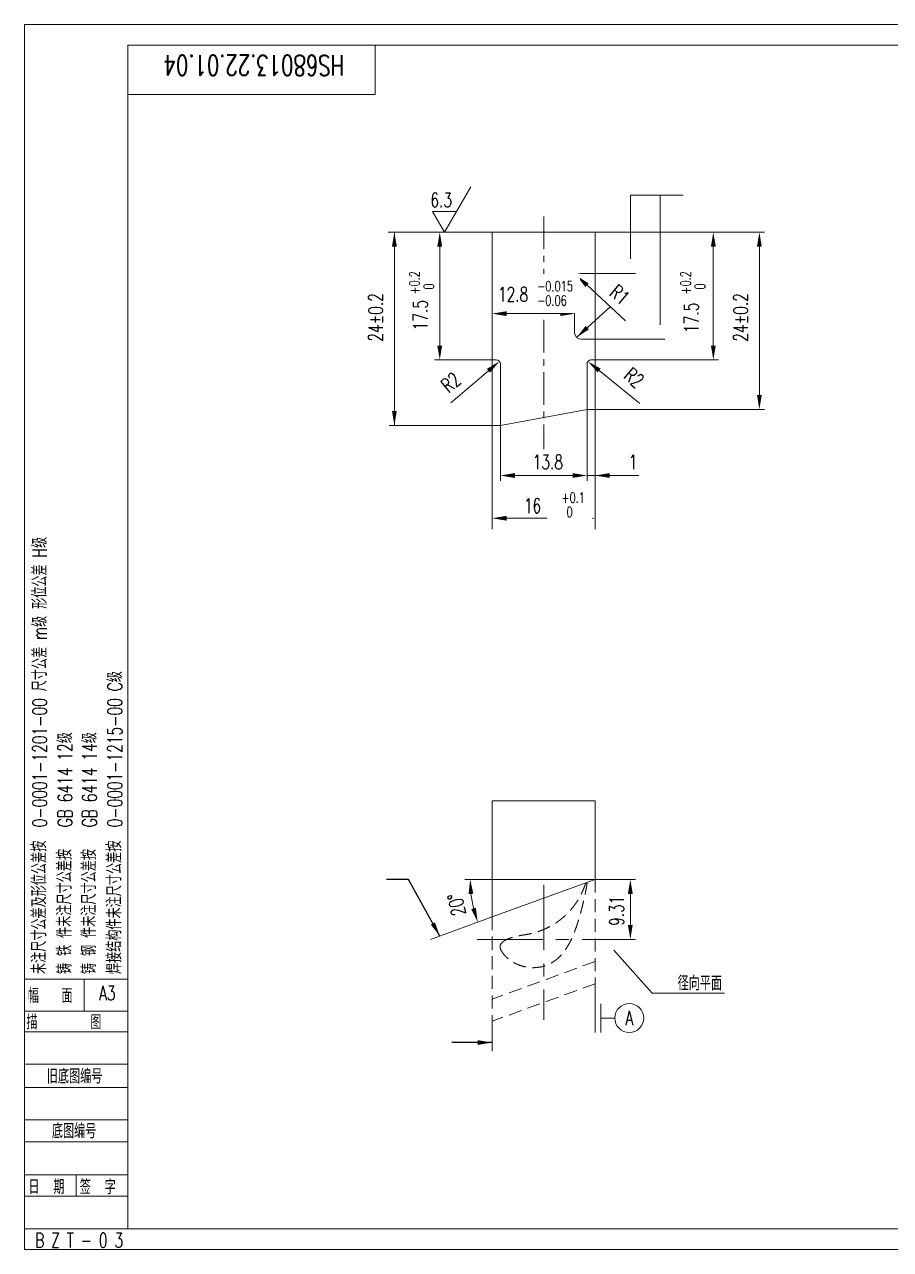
# Model space of a CAD drawing. Header units: inches. Extents: x 1727 to 2147, y 501 to 798.
# Drawn here: x 1726.7 to 1936.7, y 501.5 to 798.5 of the extents above; entities that cross this region are included whole.
import ezdxf
from ezdxf.enums import TextEntityAlignment as Align

# ---------------------------------------------------------------- set-up
doc = ezdxf.new("R2010")
doc.units = ezdxf.units.IN
doc.header["$MEASUREMENT"] = 0
doc.linetypes.add('CENTER', pattern=[50.8, 31.75, -6.35, 6.35, -6.35])
doc.linetypes.add('DASHED', pattern=[19.05, 12.7, -6.35])
for name, color, linetype, lineweight in [('1轮廓实线层', 7, 'Continuous', 0), ('2细线层', 1, 'Continuous', 0), ('3中心线层', 1, 'CENTER', 0), ('4虚线层', 1, 'DASHED', 0), ('6文字层', 3, 'Continuous', 0), ('7标注层', 4, 'Continuous', 0), ('8符号标注层', 4, 'Continuous', 0), ('图框层', 7, 'Continuous', 0)]:
    doc.layers.add(name, color=color, linetype=linetype, lineweight=lineweight)
doc.styles.add('HCTC', font='ROMANS.SHX', dxfattribs={"width": 0.7, "bigfont": 'INTECAD.SHX'})
doc.dimstyles.new('副本HCTC 0.5', dxfattribs={"dimtxt": 3.5, "dimasz": 3.5, "dimexe": 1.25, "dimexo": 0, "dimgap": -1.5, "dimtad": 1, "dimdec": 4, "dimlfac": 0.5, "dimdsep": 46, "dimtxsty": 'HCTC', "dimcen": 2.5, "dimclrd": 4, "dimclrt": 3, "dimadec": 0, "dimazin": 2, "dimtp": 0.1, "dimtm": 0.1, "dimtfac": 0.71, "dimtdec": 4, "dimtofl": 0, "dimtmove": 0, "dimatfit": 3, "dimfxl": 0, "dimarcsym": 0})

# ---------------------------------------------------------------- blocks, each defined once
blk = doc.blocks.new('末叶根12.5-54.7')
at = {"layer": '6文字层', "color": 3, "char_height": 3.5, "attachment_point": 5, "rotation": 90, "style": 'HCTC'}
for s, insert in [('\\A1;{\\H0.71x;\\S 0^ -0.2;}', (215.41, 261.19)), ('\\A1;{\\H0.71x;\\S+0.058^  0;}', (200.97, 249.18)), ('\\A1;{\\H0.71x;\\S+0.2^  0;}', (53.53, 229.37)), ('\\A1;{\\H0.71x;\\S+0.2^  0;}', (119.28, 229.37))]:
    blk.add_mtext(s, dxfattribs=dict(at, insert=insert))
at = {"layer": '6文字层', "color": 3, "char_height": 3.5, "attachment_point": 5, "style": 'HCTC', "bg_fill": 2}
for s, insert in [('\\A1; {\\H0.71x;\\S-0.015^ -0.06;}', (85.05, 226.81)), ('\\A1; {\\H0.71x;\\S+0.1^  0;}', (89.45, 175.55))]:
    blk.add_mtext(s, dxfattribs=dict(at, insert=insert))
at = {"layer": '6文字层', "style": 'HCTC', "width": 0.7}
for tag, p, rotation in [('Δ', (270.3, 256.54), 318.8667), ('HG3', (216.82, 249.42), 90), ('HG4', (202.38, 233.53), 90), ('RG3', (98.78, 226.52), 319.9707), ('HG1', (54.94, 217.85), 90), ('HG2', (120.68, 217.21), 90), ('HGJ', (44.14, 215.11), 90), ('HG', (132.65, 215.11), 90), ('RG1', (60.06, 202.52), 39.6842), ('RG2', (102.25, 206.41), 319.9707), ('菱形角', (64.34, 76.32), 102.6874), ('B', (102.57, 73.45), 90)]:
    blk.add_attdef(tag, p, '', height=3.5, rotation=rotation, dxfattribs=at)
for tag, p in [('MH', (237.32, 251.8)), ('AG', (72.03, 224.82)), ('ALE', (80.45, 184.19)), ('AB', (103.74, 184.19)), ('A', (78.33, 173.56))]:
    blk.add_attdef(tag, p, '', height=3.5, dxfattribs=at)
blk = doc.blocks.new('ZwmFrameMain_A3^_^中文^_^landscape')
at = {"color": 7, "linetype": 'Continuous'}
for p, q in [((-25, 292), (395, 292)), ((-25, -5), (-25, 292)), ((-25, -5), (395, -5))]:
    blk.add_line(p, q, dxfattribs=at)
at = {"color": 6, "linetype": 'Continuous'}
for p, q in [((0, 287), (390, 287)), ((0, 287), (0, 0)), ((0, 0), (390, 0))]:
    blk.add_line(p, q, dxfattribs=at)
at = {"color": 1, "linetype": 'Continuous'}
for p, q in [((-25, 60.56), (0, 60.56)), ((-10.56, 52.81), (-10.56, 60.53)), ((-25, 52.81), (0, 52.81)), ((-25, 47.74), (0, 47.74)), ((-24.79, 39.91), (0, 39.91)), ((-25, 34.29), (0, 34.29)), ((-25, 26.46), (0, 26.46)), ((-25, 21.11), (0, 21.11)), ((-25.04, 13.11), (0, 13.11)), ((-12.5, 7.94), (-12.5, 13.11)), ((-25, 7.94), (0, 7.94)), ((-25, 0), (0, 0))]:
    blk.add_line(p, q, dxfattribs=at)
at = {"color": 3, "linetype": 'Continuous', "style": 'HCTC', "width": 0.7}
for s, p in [('0-0001-1201-00 尺寸公差 m级 形位公差 H级', (-19.61, 97.36)), ('0-0001-1215-00 C级', (-1.38, 97.36)), ('GB 6414 12级', (-13.45, 97.36)), ('GB 6414 14级', (-7.52, 97.36)), ('未注尺寸公差及形位公差按', (-19.76, 61.78)), ('焊接结构件未注尺寸公差按', (-1.53, 61.78)), ('铸 铁 件未注尺寸公差按', (-13.6, 61.78)), ('铸 钢 件未注尺寸公差按', (-7.67, 61.78))]:
    blk.add_text(s, height=3.5, rotation=90, dxfattribs=at).set_placement(p)
for s, p in [('幅   面', (-24.24, 54.76)), ('A3', (-6.96, 55.44)), ('描       图', (-24.57, 48.36)), ('旧底图编号', (-19.62, 35.24)), ('底图编号', (-18.39, 21.97)), ('日  期', (-24.1, 8.43)), ('签  字', (-11.64, 8.4)), ('B Z T - 0 3', (-22.43, -4.5))]:
    blk.add_text(s, height=3.5, dxfattribs=at).set_placement(p)
blk = doc.blocks.new('ZwmFrameMain_图样代号')
at = {"layer": '2细线层', "color": 7, "linetype": 'Continuous'}
for p in [(60, 0), (0, -12)]:
    blk.add_line(p, (60, -12), dxfattribs=at)
at = {"layer": '6文字层', "style": 'HCTC', "width": 2.541681}
blk.add_attdef('图样代号', text='', height=5, rotation=180, dxfattribs=at).set_placement((58.54, -2.4), (2.65, -2.4), align=Align.FIT)

msp = doc.modelspace()

# ---------------------------------------------------------------- linework, layer by layer
at = {"layer": '1轮廓实线层', "linetype": 'Continuous', "lineweight": 15}
for p, q in [((1840.12, 748.17), (1840.12, 717.17)), ((1865.12, 748.17), (1840.12, 748.17)), ((1865.12, 738.17), (1865.12, 748.17)), ((1860.12, 723.77), (1860.12, 736.57)), ((1861.72, 738.17), (1865.12, 738.17)), ((1865.12, 722.17), (1861.72, 722.17)), ((1865.12, 717.17), (1865.12, 722.17)), ((1840.12, 717.17), (1841.12, 717.17)), ((1842.12, 716.17), (1842.12, 701.31)), ((1863.12, 705.17), (1863.12, 716.17)), ((1864.12, 717.17), (1865.12, 717.17)), ((1842.12, 701.31), (1863.12, 705.17)), ((1865.12, 591.22), (1840.12, 582.12))]:
    msp.add_line(p, q, dxfattribs=at)
at = {"layer": '1轮廓实线层'}
for p, q in [((1840.12, 582.12), (1840.12, 610.28)), ((1840.12, 610.28), (1865.12, 610.28)), ((1865.12, 591.22), (1865.12, 610.28))]:
    msp.add_line(p, q, dxfattribs=at)
at = {"layer": '1轮廓实线层', "linetype": 'Continuous', "lineweight": 15}
for centre, radius, start, end in [((1861.72, 736.57), 1.6, 90, 180), ((1861.72, 723.77), 1.6, 180, 270), ((1841.12, 716.17), 1, 0, 90), ((1864.12, 716.17), 1, 90, 180)]:
    msp.add_arc(centre, radius, start, end, dxfattribs=at)
at = {"layer": '3中心线层', "ltscale": 0.25}
for p, q in [((1852.62, 751.95), (1852.62, 737.05)), ((1852.62, 726.89), (1852.62, 695.57))]:
    msp.add_line(p, q, dxfattribs=at)
at = {"layer": '3中心线层', "ltscale": 0.5}
for p, q in [((1852.62, 589.93), (1852.62, 557.17)), ((1836.52, 576.67), (1868.73, 576.67))]:
    msp.add_line(p, q, dxfattribs=at)
at = {"layer": '4虚线层', "ltscale": 0.25}
for p, q in [((1865.12, 591.22), (1865.12, 565.95)), ((1840.12, 582.12), (1840.12, 556.85)), ((1865.12, 571.32), (1840.12, 562.22)), ((1865.12, 565.95), (1840.12, 556.85))]:
    msp.add_line(p, q, dxfattribs=at)
for centre, radius, start, end in [((1862.94, 590.19), 0.18, 351.5493, 163.7434), ((1843.19, 574.92), 1.16, 141.0349, 202.1516)]:
    msp.add_arc(centre, radius, start, end, dxfattribs=at)
for points, knots in [([(1842.12, 574.48), (1842.16, 574.33), (1842.29, 573.95), (1842.66, 573.41), (1843.11, 572.82), (1843.63, 572.3), (1844.2, 571.82), (1844.81, 571.39), (1845.44, 571.01), (1846.1, 570.69), (1846.79, 570.41), (1847.5, 570.18), (1848.22, 570.01), (1848.95, 569.89), (1849.69, 569.83), (1850.43, 569.82), (1851.17, 569.88), (1851.9, 569.99), (1852.62, 570.17), (1853.32, 570.41), (1854, 570.7), (1854.65, 571.05), (1855.27, 571.46), (1855.86, 571.92), (1856.41, 572.41), (1856.92, 572.95), (1857.4, 573.51), (1857.84, 574.1), (1858.25, 574.72), (1858.63, 575.36), (1858.99, 576.01), (1859.31, 576.67), (1859.62, 577.35), (1859.91, 578.04), (1860.17, 578.73), (1860.43, 579.42), (1860.67, 580.12), (1860.9, 580.84), (1861.12, 581.55), (1861.33, 582.26), (1861.53, 582.97), (1861.72, 583.7), (1861.91, 584.42), (1862.09, 585.15), (1862.27, 585.88), (1862.44, 586.61), (1862.59, 587.31), (1862.75, 588.05), (1862.89, 588.78), (1863.02, 589.5), (1863.09, 589.96), (1863.12, 590.17)], [0.13699, 0.13699, 0.13699, 0.13699, 0.370049, 0.74273, 1.111757, 1.477213, 1.852543, 2.220105, 2.589197, 2.957337, 3.331761, 3.699872, 4.068706, 4.440235, 4.811756, 5.180753, 5.549606, 5.921013, 6.292762, 6.662312, 7.032371, 7.400333, 7.7681, 8.143563, 8.514171, 8.878837, 9.253342, 9.618372, 9.989868, 10.366061, 10.730446, 11.104981, 11.471341, 11.839518, 12.224746, 12.583685, 12.952504, 13.329485, 13.711906, 14.06614, 14.447621, 14.822763, 15.186144, 15.574451, 15.949973, 16.309346, 16.700733, 17.032553, 17.436404, 17.816202, 18.131078, 18.131078, 18.131078, 18.131078]), ([(1842.29, 575.65), (1842.41, 575.78), (1842.65, 576.06), (1843.1, 576.37), (1843.58, 576.64), (1844.07, 576.85), (1844.58, 577.04), (1845.1, 577.2), (1845.62, 577.34), (1846.15, 577.47), (1846.69, 577.58), (1847.22, 577.67), (1847.76, 577.76), (1848.29, 577.85), (1848.82, 577.94), (1849.36, 578.05), (1849.88, 578.16), (1850.41, 578.3), (1850.93, 578.46), (1851.45, 578.63), (1851.96, 578.81), (1852.46, 579.01), (1852.96, 579.23), (1853.45, 579.46), (1853.94, 579.7), (1854.42, 579.96), (1854.89, 580.23), (1855.35, 580.52), (1855.8, 580.82), (1856.24, 581.13), (1856.67, 581.46), (1857.1, 581.8), (1857.51, 582.16), (1857.91, 582.52), (1858.3, 582.9), (1858.67, 583.29), (1859.04, 583.69), (1859.4, 584.11), (1859.74, 584.53), (1860.07, 584.96), (1860.38, 585.4), (1860.69, 585.85), (1860.98, 586.31), (1861.25, 586.78), (1861.52, 587.26), (1861.76, 587.74), (1861.99, 588.23), (1862.21, 588.73), (1862.42, 589.24), (1862.61, 589.75), (1862.72, 590.08), (1862.77, 590.24)], [0, 0, 0, 0, 0.271984, 0.545528, 0.816303, 1.087179, 1.358581, 1.628588, 1.899166, 2.171068, 2.444896, 2.716754, 2.987542, 3.258184, 3.529857, 3.798368, 4.069312, 4.343634, 4.616745, 4.883495, 5.159403, 5.42898, 5.697603, 5.971061, 6.244343, 6.511989, 6.785628, 7.059894, 7.328922, 7.598947, 7.870399, 8.143789, 8.41258, 8.683693, 8.957425, 9.226321, 9.498194, 9.773747, 10.04494, 10.311473, 10.582713, 10.859695, 11.132448, 11.400379, 11.67589, 11.947362, 12.214155, 12.491332, 12.761826, 13.042663, 13.295252, 13.295252, 13.295252, 13.295252])]:
    msp.add_open_spline(points, degree=3, knots=knots, dxfattribs=at)
at = {"layer": '7标注层', "lineweight": 0}
for p, q in [((1873.67, 741.67), (1873.67, 757.13)), ((1873.67, 757.13), (1880.88, 757.13)), ((1880.88, 725.67), (1880.88, 757.13)), ((1880.88, 757.13), (1886.46, 757.13)), ((1839.62, 748.17), (1817.05, 748.17)), ((1865.12, 565.95), (1865.12, 554.11))]:
    msp.add_line(p, q, dxfattribs=at)
at = {"layer": '7标注层'}
for p, q in [((1840.12, 748.17), (1814.9, 748.17)), ((1840.12, 748.17), (1815.16, 748.17)), ((1816.41, 701.31), (1816.41, 748.17)), ((1865.12, 748.17), (1895, 748.17)), ((1865.12, 748.17), (1906.17, 748.17)), ((1865.12, 738.17), (1874.89, 738.17)), ((1865.12, 738.17), (1865.12, 722.17)), ((1840.12, 732.66), (1840.12, 727.15)), ((1860.12, 730.17), (1860.12, 727.15)), ((1865.12, 722.17), (1882.01, 722.17)), ((1840.12, 717.17), (1826.16, 717.17)), ((1840.12, 717.17), (1840.12, 676.17)), ((1865.12, 676.17), (1865.12, 717.17)), ((1865.12, 717.17), (1865.12, 678.03)), ((1865.12, 717.17), (1895, 717.17)), ((1863.12, 705.17), (1906.17, 705.17)), ((1863.12, 705.17), (1906.17, 705.17)), ((1863.12, 705.17), (1863.12, 687.9)), ((1865.12, 705.17), (1865.12, 677.54)), ((1842.12, 701.31), (1815.16, 701.31)), ((1840.12, 701.31), (1840.12, 677.54)), ((1842.12, 701.31), (1842.12, 687.9)), ((1845.62, 689.15), (1859.62, 689.15)), ((1859.62, 689.15), (1856.12, 689.15)), ((1863.12, 689.15), (1863.12, 690.4)), ((1863.12, 689.15), (1875.71, 689.15)), ((1865.12, 679.15), (1865.12, 690.4)), ((1843.62, 678.79), (1861.62, 678.79)), ((1848.86, 591.22), (1833.53, 591.22)), ((1865.12, 591.22), (1848.86, 591.22)), ((1865.12, 591.22), (1874.88, 591.22)), ((1840.12, 582.12), (1825.13, 576.66)), ((1868.73, 576.67), (1874.88, 576.67)), ((1840.12, 556.85), (1840.12, 549.6))]:
    msp.add_line(p, q, dxfattribs=at)
at = {"layer": '7标注层', "color": 4}
for p, q in [((1827.41, 720.67), (1827.41, 744.67)), ((1893.75, 720.67), (1893.75, 744.67)), ((1904.92, 708.67), (1904.92, 744.67)), ((1872.43, 726.67), (1863.12, 735.28)), ((1856.62, 728.4), (1843.62, 728.4)), ((1830.07, 706.81), (1839.22, 714.55)), ((1875.94, 706.64), (1866.07, 714.6)), ((1873.63, 587.72), (1873.63, 580.17))]:
    msp.add_line(p, q, dxfattribs=at)
at = {"layer": '7标注层', "color": 4, "lineweight": 0}
for p, q in [((1869.59, 574.06), (1878.96, 563.61)), ((1878.96, 563.61), (1896.46, 563.61))]:
    msp.add_line(p, q, dxfattribs=at)
at = {"layer": '7标注层', "color": 4}
msp.add_arc((1865.12, 591.22), 30.34, 186.6136, 193.3864, dxfattribs=at)
for points in [[(1816.99, 744.67), (1815.82, 744.67), (1816.41, 748.17)], [(1827.99, 744.67), (1826.82, 744.67), (1827.41, 748.17)], [(1894.34, 744.67), (1893.17, 744.67), (1893.75, 748.17)], [(1905.5, 744.67), (1904.34, 744.67), (1904.92, 748.17)], [(1863.51, 735.71), (1862.72, 734.85), (1860.55, 737.66)], [(1843.62, 728.98), (1843.62, 727.82), (1840.12, 728.4)], [(1856.62, 727.82), (1856.62, 728.98), (1860.12, 728.4)], [(1826.82, 720.67), (1827.99, 720.67), (1827.41, 717.17)], [(1893.17, 720.67), (1894.34, 720.67), (1893.75, 717.17)], [(1839.59, 714.11), (1838.84, 715), (1841.89, 716.82)], [(1866.44, 715.06), (1865.7, 714.15), (1863.34, 716.8)], [(1904.34, 708.67), (1905.5, 708.67), (1904.92, 705.17)], [(1816.99, 704.81), (1815.82, 704.81), (1816.41, 701.31)], [(1834.4, 587.69), (1835.57, 587.75), (1834.78, 591.22)], [(1873.04, 587.72), (1874.21, 587.72), (1873.63, 591.22)], [(1836.17, 584.36), (1835.05, 584.02), (1836.61, 580.84)], [(1874.21, 580.17), (1873.04, 580.17), (1873.63, 576.67)], [(1867.25, 576.67), (1869.15, 573.67), (1870.02, 574.45), (1867.25, 576.67)]]:
    msp.add_solid(points, dxfattribs=at)
at = {"layer": '7标注层'}
for points in [[(1873.67, 738.17), (1874.26, 741.67), (1873.09, 741.67), (1873.67, 738.17)], [(1880.88, 722.17), (1881.47, 725.67), (1880.3, 725.67), (1880.88, 722.17)], [(1845.62, 689.74), (1845.62, 688.57), (1842.12, 689.15)], [(1859.62, 688.57), (1859.62, 689.74), (1863.12, 689.15)], [(1859.62, 688.57), (1859.62, 689.74), (1863.12, 689.15)], [(1868.62, 689.74), (1868.62, 688.57), (1865.12, 689.15)], [(1843.62, 679.38), (1843.62, 678.21), (1840.12, 678.79)], [(1861.62, 678.21), (1861.62, 679.38), (1865.12, 678.79)]]:
    msp.add_solid(points, dxfattribs=at)
at = {"layer": '8符号标注层', "color": 4, "lineweight": 0}
for p, q in [((1828.55, 748.17), (1834.91, 759.17)), ((1825.67, 753.17), (1828.55, 748.17)), ((1825.67, 753.17), (1831.44, 753.17)), ((1866.62, 557.61), (1868.62, 557.61)), ((1868.62, 557.61), (1869.87, 557.61))]:
    msp.add_line(p, q, dxfattribs=at)
at = {"layer": '8符号标注层', "color": 4, "const_width": 0.245}
msp.add_lwpolyline([(1866.5, 554.11), (1866.5, 561.11)], dxfattribs=at)
at = {"layer": '8符号标注层', "color": 4}
msp.add_circle((1873.37, 557.61), 3.5, dxfattribs=at)

# ---------------------------------------------------------------- block references
at = {"layer": '图框层'}
ref = msp.add_blockref('ZwmFrameMain_图样代号', (1751.74, 793.5), dxfattribs=at)
ref.add_attrib('图样代号', 'HS68013.22.01.04', dxfattribs={"layer": '6文字层', "height": 5, "rotation": 180, "style": 'HCTC', "width": 0.7}).set_placement((1782.34, 791.1), align=Align.CENTER)

# ---------------------------------------------------------------- texts
at = {"layer": '6文字层', "color": 3, "insert": (1885.09, 564.31), "char_height": 3.5, "attachment_point": 7, "style": 'HCTC'}
msp.add_mtext('径向平面', dxfattribs=at)
at = {"layer": '8符号标注层', "color": 3, "insert": (1830.39, 754.22), "char_height": 3.5, "attachment_point": 9, "style": 'HCTC'}
msp.add_mtext('6.3', dxfattribs=at)
at = {"layer": '8符号标注层', "color": 3, "extrusion": (0, 0, -1), "insert": (1873.37, 557.61), "char_height": 3.5, "attachment_point": 5, "text_direction": (-1, 0, 0), "style": 'HCTC'}
msp.add_mtext('A', dxfattribs=at)

# ---------------------------------------------------------------- leaders
at = {"layer": '7标注层'}
for points in [[(1860.59, 722.64), (1868.76, 730.06)], [(1840.12, 551.67), (1830.34, 551.67)]]:
    msp.add_leader(points, dimstyle='副本HCTC 0.5', override={"dimgap": 1.5, "dimtad": 0}, dxfattribs=at)

# ---------------------------------------------------------------- next in the draw order: block references
at = {"layer": '6文字层'}
msp.add_blockref('末叶根12.5-54.7', (1769.49, 506.5), dxfattribs=at).add_auto_attribs({'MH': '15.7', 'HGJ': '24±0.2', 'AG': '12.8', 'HG1': '17.5', 'HG2': '17.5', 'HG': '24±0.2', 'A': '16', 'ALE': '13.8', 'AB': '1', 'RG1': 'R2', 'RG2': 'R2', 'RG3': 'R1', 'Δ': '89.84±0.15°', 'HG3': '6.05', 'HG4': '9.03', '菱形角': '20°', 'B': '9.31'})

# ---------------------------------------------------------------- next in the draw order: block references
at = {"layer": '图框层'}
msp.add_blockref('ZwmFrameMain_A3^_^中文^_^landscape', (1751.74, 506.5), dxfattribs=at)

# ---------------------------------------------------------------- next in the draw order: leaders
at = {"layer": '1轮廓实线层'}
msp.add_leader([(1827.43, 577.49), (1819.85, 591.22), (1814.48, 591.22)], dimstyle='副本HCTC 0.5', override={"dimgap": 1.5, "dimtad": 0}, dxfattribs=at)

doc.saveas('drawing.dxf')
